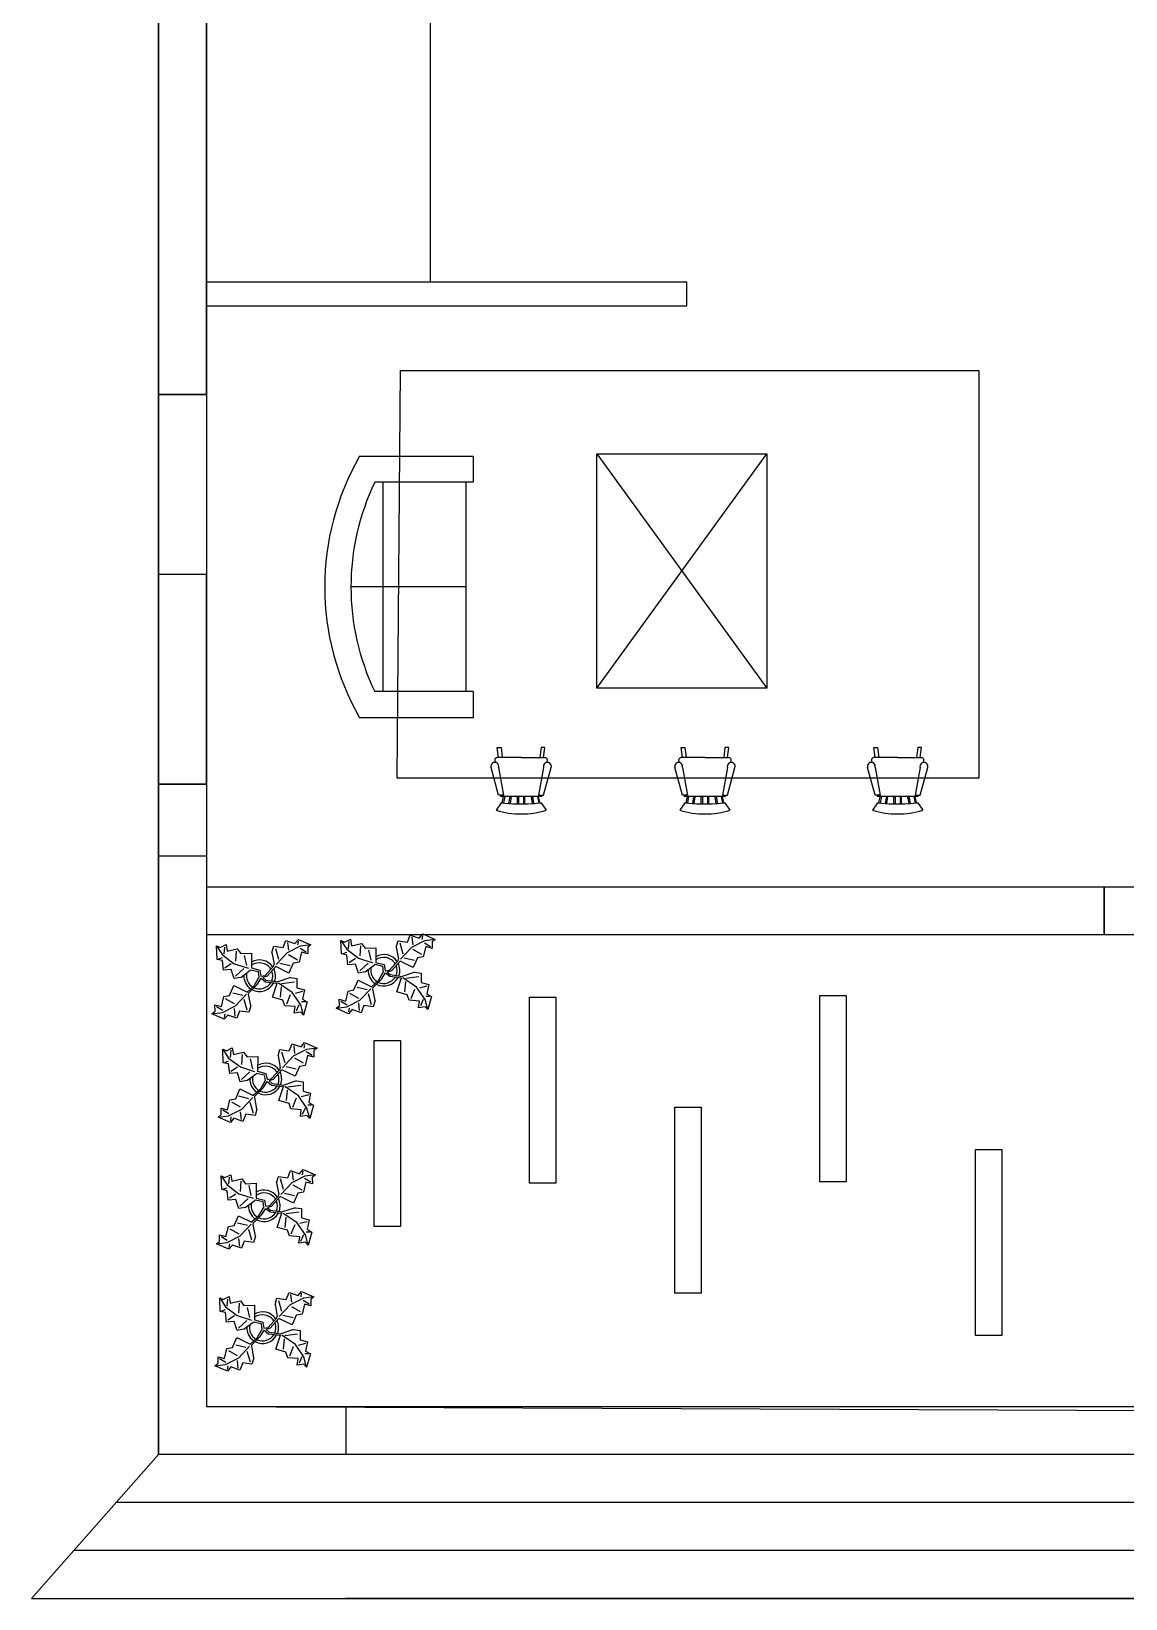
# Model space of a CAD drawing. Header units: inches. Extents: x -3340 to 11630, y -237 to 1425.
# Drawn here: x -60.6 to 121.7, y -26.9 to 234.2 of the extents above; entities that cross this region are included whole.
import ezdxf

# ---------------------------------------------------------------- set-up
doc = ezdxf.new("R2010")
doc.units = ezdxf.units.IN
doc.header["$MEASUREMENT"] = 0

# ---------------------------------------------------------------- blocks, each defined once
blk = doc.blocks.new('Chair - Rocking')
at = {"linetype": 'Continuous'}
for p, q in [((-8, -4.5), (-10, -1.5)), ((-7.5, -4.5), (-7, -7)), ((-6.5, -7), (-7.02225, -4.43)), ((-4.5, -7), (-4.96674, -4.19951)), ((-4, -7), (-4.40532, -4.16272)), ((-1.5, -4.05012), (-1.5, -7)), ((-1, -7), (-1, -4.05012)), ((1, -7), (1, -4.04655)), ((1.5, -4.05012), (1.5, -7)), ((4, -7), (4.40187, -4.18694)), ((4.5, -7), (4.96761, -4.19437)), ((6.5, -7), (7, -4.4057)), ((7.5, -4.5), (7, -7)), ((8, -4.5), (10, -1.5)), ((-9, -7.5), (-12, -18.49999)), ((-7, -7.5), (-9, -7.5)), ((-9, -18.49999), (-7, -7.5)), ((-8.23428, -6.99939), (-8.3093, -7.47958)), ((-8.23041, -7), (8.23915, -7)), ((7, -7.5), (9, -7.5)), ((9, -18.49999), (7, -7.5)), ((8.31071, -7.48854), (8.23449, -7.00073)), ((9, -7.5), (12, -18.49999)), ((-10.36644, -20.64523), (-10.5, -21.49999)), ((-9, -22.49999), (-9.5, -26.49999)), ((0, -22.49999), (-9.5, -22.49999)), ((-8, -26.49999), (-7.5, -22.49999)), ((0, -22.49999), (9.5, -22.49999)), ((8, -26.49999), (7.5, -22.49999)), ((9, -22.49999), (9.5, -26.49999)), ((10.5, -21.49999), (10.3575, -20.58798)), ((-9.5, -26.49999), (-8, -26.49999)), ((9.5, -26.49999), (8, -26.49999))]:
    blk.add_line(p, q, dxfattribs=at)
for centre, radius, start, end in [((0, -34.08333), 34.08333, 72.93847, 107.0615), ((0, -68.25004), 64.25, 93.92211, 97.15267), ((0, -68.25004), 64.25, 82.84733, 93.92211), ((-10.5, -18.99999), 1.58114, 161.5651, 18.43495), ((10.5, -18.99999), 1.58114, 161.5651, 18.43495), ((-9.5, -21.49999), 1, 180, 270), ((9.5, -21.49999), 1, 270, 0)]:
    blk.add_arc(centre, radius, start, end, dxfattribs=at)
blk = doc.blocks.new('Sofa - Roundback Loveseat 5 ft.')
at = {"linetype": 'Continuous'}
for p, q in [((0, -32.44198), (0, -5.99998)), ((-24, -33.99998), (-24, -11.46958)), ((-23.9998, -13.38178), (23.99986, -13.38178)), ((24.00004, -33.99998), (24.00004, -11.46958)), ((-24, -32.44198), (24.00004, -32.44198))]:
    blk.add_line(p, q, dxfattribs=at)
for points in [[(-24, -33.99998), (-30, -33.99998), (-30, -7.99998)], [(30.00004, -7.99998), (30.00004, -33.99998), (24.00004, -33.99998)]]:
    blk.add_lwpolyline(points, dxfattribs=at)
for centre, radius, start, end in [((0, -60.24998), 60.24998, 60.13715, 119.8628), ((0, -61.38438), 55.38444, 64.32083, 115.6792)]:
    blk.add_arc(centre, radius, start, end, dxfattribs=at)
blk = doc.blocks.new('Plant - Rubber or Philodendron')
at = {"linetype": 'Continuous'}
for p, q in [((-14.8639, 10.7964), (-12.6195, 11.8975)), ((-12.6195, 11.8975), (-12.1909, 9.4345)), ((8.8871, 10.7908), (9.9809, 13.4933)), ((9.9809, 13.4933), (13.3837, 12.301)), ((10.5828, 12.6946), (10.8893, 9.7953)), ((13.3837, 12.301), (14.68, 13.9039)), ((14.5816, 13.2037), (14.3848, 11.8033)), ((14.68, 13.9039), (19.3848, 11.8146)), ((-16.2005, 11.4774), (-13.9899, 8.1064)), ((-16.2005, 11.4774), (-14.8639, 10.7964)), ((-16.0159, 6.3329), (-16.2005, 11.4774)), ((-14.0069, 5.8704), (-16.0159, 6.3329)), ((-15.3434, 6.5514), (-13.9984, 6.9884)), ((-13.9899, 8.1064), (-9.5434, 4.7185)), ((-13.3174, 8.325), (-13.0735, 11.0065)), ((-12.1909, 9.4345), (-8.3829, 10.3)), ((-8.8369, 9.409), (-9.0894, 5.6095)), ((-8.3829, 10.3), (-7.0549, 8.501)), ((-7.0549, 8.501), (-3.0284, 8.6941)), ((-4.8529, 4.012), (-5.7184, 7.82)), ((-3.0284, 8.6941), (-3.0709, 3.1041)), ((4.6914, 8.8812), (5.3859, 11.2828)), ((4.6914, 8.8812), (5.5014, 4.4831)), ((5.3859, 11.2828), (8.8871, 10.7908)), ((5.9878, 10.4842), (7.1971, 6.3869)), ((10.3916, 8.7942), (6.2847, 4.4028)), ((15.3859, 11.3055), (10.3916, 8.7942)), ((14.2977, 6.1031), (10.9934, 7.9956)), ((15.7909, 9.1065), (14.8995, 5.3044)), ((15.2875, 10.6053), (17.5907, 9.2105)), ((19.3848, 11.8146), (15.3859, 11.3055)), ((18.1925, 8.4119), (15.7909, 9.1065)), ((19.3848, 11.8146), (18.1868, 10.9119)), ((18.1868, 10.9119), (18.1925, 8.4119)), ((-13.5868, 2.2894), (-14.0069, 5.8704)), ((-10.6784, 2.491), (-13.5868, 2.2894)), ((-13.1329, 3.1804), (-10.6614, 4.727)), ((-9.5858, -0.8715), (-10.6784, 2.491)), ((-9.5434, 4.7185), (-4.1917, 2.9888)), ((-9.1318, 0.0195), (-5.9793, 2.9025)), ((-7.1228, -0.443), (-3.5248, 2.2131)), ((-3.5248, 2.2131), (-3.3011, 2.4355)), ((-3.3011, 2.4355), (-0.5306, 1.7947)), ((-3.0709, 3.1041), (0.0797, 2.3163)), ((-0.5306, 1.7947), (-0.2255, -0.5527)), ((-0.5306, 1.7947), (-0.5306, 1.7947)), ((0.0797, 2.3163), (0.4866, -0.031)), ((0.4866, -0.031), (2.1141, 0.2298)), ((2.1141, 0.2298), (5.4346, 3.9146)), ((6.1032, 3.6844), (2.8262, -0.031)), ((5.4346, 3.9146), (5.5014, 4.4831)), ((11.1089, 1.1958), (6.1032, 3.6844)), ((7.7005, 4.8881), (11.5025, 3.9967)), ((12.7005, 4.8994), (11.1089, 1.1958)), ((14.8995, 5.3044), (12.7005, 4.8994)), ((-11.3237, -7.2629), (-9.7321, -3.5593)), ((-9.7321, -3.5593), (-4.7264, -6.0479)), ((-7.1228, -0.443), (-9.5858, -0.8715)), ((-2.019, -3.6148), (-4.7264, -6.0479)), ((-4.0579, -6.2781), (-0.9375, -3.1608)), ((-2.019, -3.6148), (-0.2255, -0.5527)), ((-0.9375, -3.1608), (0.5883, -0.8135)), ((0.5883, -0.8135), (2.2447, -2.0916)), ((2.8262, -0.031), (1.3003, -0.5527)), ((1.3003, -0.5527), (2.4193, -1.4655)), ((2.2447, -2.0916), (6.7108, -2.6626)), ((2.4193, -1.4655), (6.895, -2.1175)), ((4.943, -7.9659), (6.7108, -2.6626)), ((11.6605, -0.5413), (6.895, -2.1175)), ((12.3677, -6.1981), (7.219, -2.6772)), ((8.125, -4.0768), (7.7715, -7.9659)), ((8.3544, -2.7453), (13.1973, -2.1704)), ((11.6605, -0.5413), (14.1354, -0.8948)), ((16.2567, -5.8446), (13.4283, -6.5517)), ((14.1354, -0.8948), (14.1354, -4.4304)), ((14.1354, -4.4304), (16.9638, -5.1375)), ((16.9638, -5.1375), (16.2567, -8.673)), ((-16.8157, -10.7754), (-14.4141, -11.4699)), ((-16.8101, -13.2754), (-16.8157, -10.7754)), ((-13.9107, -12.9688), (-16.2139, -11.574)), ((-14.4141, -11.4699), (-13.5228, -7.6679)), ((-14.0091, -13.669), (-9.0148, -11.1577)), ((-13.5228, -7.6679), (-11.3237, -7.2629)), ((-12.921, -8.4665), (-9.6166, -10.359)), ((-6.3237, -7.2516), (-10.1257, -6.3602)), ((-9.0148, -11.1577), (-4.9047, -6.8122)), ((-4.611, -12.8477), (-5.8203, -8.7504)), ((-4.1246, -6.8466), (-4.0579, -6.2781)), ((-3.3146, -11.2447), (-4.1246, -6.8466)), ((-3.3146, -11.2447), (-4.0092, -13.6463)), ((8.8321, -9.0266), (4.943, -7.9659)), ((9.5392, -11.1479), (8.8321, -9.0266)), ((13.4283, -11.5015), (9.5392, -11.1479)), ((10.2463, -10.4408), (11.6605, -6.9053)), ((15.5496, -10.7943), (12.3677, -6.1981)), ((13.0748, -13.9763), (13.4283, -11.5015)), ((14.8425, -10.7943), (13.7819, -13.2692)), ((16.6103, -14.6834), (15.5496, -10.7943)), ((17.3174, -9.7337), (15.9032, -9.7337)), ((16.2567, -8.673), (18.0245, -9.7337)), ((18.0245, -9.7337), (16.6103, -14.6834)), ((-18.008, -14.1781), (-16.8101, -13.2754)), ((-18.008, -14.1781), (-14.0091, -13.669)), ((-13.3032, -16.2674), (-18.008, -14.1781)), ((-12.0069, -14.6645), (-13.3032, -16.2674)), ((-13.2048, -15.5672), (-13.008, -14.1668)), ((-8.6042, -15.8568), (-12.0069, -14.6645)), ((-9.206, -15.0581), (-9.5126, -12.1588)), ((-7.5103, -13.1543), (-8.6042, -15.8568)), ((-4.0092, -13.6463), (-7.5103, -13.1543)), ((15.5496, -13.6228), (13.0748, -13.9763)), ((16.6103, -14.6834), (15.5496, -13.6228))]:
    blk.add_line(p, q, dxfattribs=at)
for centre, radius, start, end in [((0, 0), 6.1275, 34.37569, 120.1028), ((0.0308, 0.1664), 6, 178.6147, 235.1169), ((0.0308, 0.1664), 5, 168.1647, 238.6725), ((-0.0601, -0.2075), 5.2461, 33.82192, 124.9414), ((-0.2664, 0.1682), 5.2775, 338.4094, 20.03007), ((-0.098, 0.1364), 6.1288, 341.2017, 26.09184), ((-0.0234, 0.3825), 6.1492, 242.5812, 331.2714), ((-0.1102, 0.4886), 5.2883, 247.3711, 327.472)]:
    blk.add_arc(centre, radius, start, end, dxfattribs=at)

msp = doc.modelspace()

# ---------------------------------------------------------------- linework, layer by layer
for p, q in [((-39.36, 496.28), (-39.36, -2.86)), ((-31.36, 488.28), (-31.36, 91.72)), ((5.85, 271.4), (5.85, 192.52)), ((-31.36, 192.52), (48.61, 192.52)), ((48.61, 188.52), (48.61, 192.52)), ((-31.36, 188.52), (48.61, 188.52)), ((0.36, 109.81), (0.94, 177.73)), ((0.94, 177.73), (97.27, 177.73)), ((97.27, 177.73), (97.27, 109.81)), ((-31.36, 173.75), (-39.36, 173.75)), ((33.61, 163.86), (61.97, 124.84)), ((33.61, 124.84), (61.97, 163.86)), ((-31.36, 143.75), (-39.36, 143.75)), ((97.27, 109.81), (0.36, 109.81)), ((-31.36, 108.85), (-39.36, 108.85)), ((-31.36, 96.85), (-39.36, 96.85)), ((-31.36, 91.72), (118.16, 91.72)), ((118.16, 91.72), (118.16, 83.72)), ((-31.36, 83.72), (-31.36, 5.14)), ((118.16, 83.72), (-31.36, 83.72)), ((-31.36, 5.14), (-8.15, 5.14)), ((-8.15, 5.14), (-8.15, -2.86)), ((-8.15, 5.14), (192.64, 5.14)), ((-39.36, -2.86), (-60.56, -26.86)), ((-8.15, -2.86), (-39.36, -2.86)), ((192.64, -2.86), (-8.15, -2.86)), ((192.64, -10.86), (-46.42, -10.86)), ((200.64, -18.86), (-53.49, -18.86)), ((-60.56, -26.86), (-8.15, -26.86)), ((208.64, -26.86), (-8.15, -26.86))]:
    msp.add_line(p, q)
for points in [[(-39.36, 496.28), (-39.36, -2.86), (-60.56, -26.86), (208.64, -26.86), (208.64, 19.28), (192.64, 19.28), (192.64, -2.86), (-29.09, -2.86), (-39.36, -2.86)], [(-39.36, 496.28), (300.64, 496.28), (300.64, 19.28), (192.64, 19.28), (192.64, 24.28), (292.64, 24.28), (292.64, 488.28), (-31.36, 488.28), (-31.36, 5.14)], [(-39.36, 496.28), (300.64, 496.28), (300.64, 173.75), (292.64, 173.75), (292.64, 488.28), (-31.36, 488.28), (-31.36, 5.14), (192.64, 4.21), (192.64, -2.86), (-39.36, -2.86), (-39.36, 496.28)], [(-8.15, 5.04), (-8.15, -2.86), (-39.36, -2.86), (-39.36, 496.28), (300.64, 496.28), (300.64, 173.75), (292.64, 173.75), (292.64, 488.28), (-31.36, 488.28), (-31.36, 5.14), (-8.15, 5.04), (-8.15, -2.86), (-39.36, -2.86), (-39.36, 496.28)], [(-39.36, 345.38), (-39.36, 173.75), (-31.36, 173.75), (-31.36, 345.38), (-39.36, 345.38)], [(-39.36, 143.75), (-39.36, 108.85), (-31.36, 108.85), (-31.36, 143.75), (-39.36, 143.75)], [(118.16, 91.72), (142.16, 91.72), (142.16, 83.72), (118.16, 83.72), (118.16, 91.72)]]:
    msp.add_lwpolyline(points)
for points in [[(33.61, 163.86), (61.97, 163.86), (61.97, 124.84), (33.61, 124.84)], [(22.42, 73.35), (26.81, 73.35), (26.81, 42.35), (22.42, 42.35)], [(70.79, 73.6), (75.19, 73.6), (75.19, 42.59), (70.79, 42.59)], [(-3.48, 66.15), (0.91, 66.15), (0.91, 35.14), (-3.48, 35.14)], [(46.6, 55.04), (51, 55.04), (51, 24.04), (46.6, 24.04)], [(96.69, 47.96), (101.09, 47.96), (101.09, 16.96), (96.69, 16.96)]]:
    msp.add_lwpolyline(points, close=True)

# ---------------------------------------------------------------- block references
for name, p, xscale, yscale, zscale, rotation in [('Sofa - Roundback Loveseat 5 ft.', (-11.69, 141.69), 0.726735817324557, 0.726735817324557, 0.726735817324557, 90), ('Chair - Rocking', (21.02, 103.86), 0.4172227712019216, 0.4172227712019216, 0.4172227712019216, 180), ('Chair - Rocking', (51.64, 103.86), 0.4172227712019216, 0.4172227712019216, 0.4172227712019216, 180), ('Chair - Rocking', (83.74, 103.86), 0.4172227712019216, 0.4172227712019216, 0.4172227712019216, 180)]:
    msp.add_blockref(name, p, dxfattribs=dict(xscale=xscale, yscale=yscale, zscale=zscale, rotation=rotation))
at = {"xscale": 0.4412137410049178, "yscale": 0.4412137410049178, "zscale": 0.4412137410049178}
for p in [(-1.84, 77.74), (-22.55, 76.84), (-21.52, 59.63), (-21.78, 38.51), (-22.04, 18.2)]:
    msp.add_blockref('Plant - Rubber or Philodendron', p, dxfattribs=at)

doc.saveas('drawing.dxf')
